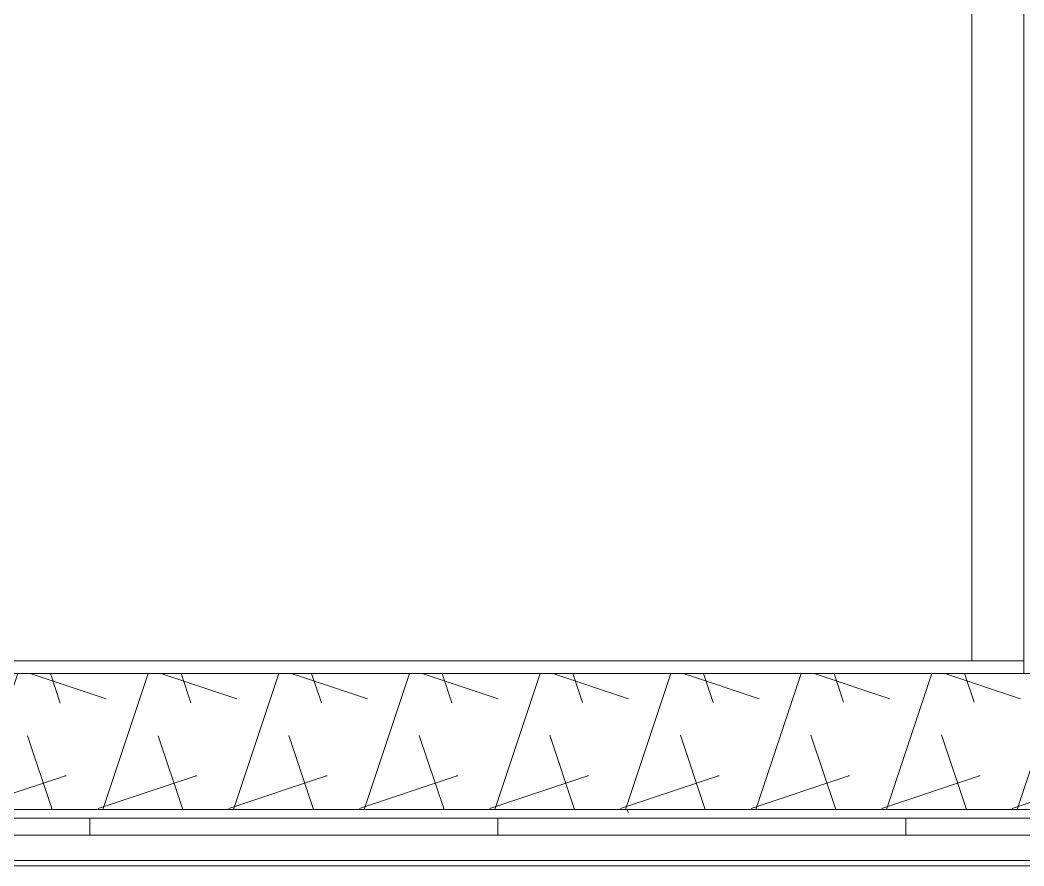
# Model space of a CAD drawing. Header units: inches. Extents: x 25369 to 33161, y -23509 to -20274.
# Drawn here: x 31173 to 31232.1, y -22798.6 to -22748.9 of the extents above; entities that cross this region are included whole.
import ezdxf

# ---------------------------------------------------------------- set-up
doc = ezdxf.new("R2010")
doc.units = ezdxf.units.IN
doc.header["$MEASUREMENT"] = 0
doc.linetypes.add('Grid Line 1_2_', pattern=[0.875, 0.5, -0.125, 0.125, -0.125])
for name, color, linetype, lineweight in [('A-AREA', 32, 'Continuous', 9), ('A-WALL', 113, 'Continuous', 9), ('A-WALL-PATT', 111, 'Continuous', 25), ('I-WALL', 2, 'Continuous', 9), ('S-GRID', 1, 'Continuous', 9)]:
    doc.layers.add(name, color=color, linetype=linetype, lineweight=lineweight)

msp = doc.modelspace()

# ---------------------------------------------------------------- hatches: boundary and pattern name
at = {"layer": 'A-WALL-PATT', "lineweight": 9}
h = msp.add_hatch(dxfattribs=at)
h.set_pattern_fill('FP_18', color=8, style=0, pattern_type=2)
h.set_pattern_definition([(161.57, (5930.086, 0.96), (-7.6802237, -0.0009796), [0, -54.643, 6.067, 0]), (18.43, (5928.166, 0.96), (-7.6802237, 0.0009796), [0, -54.643, 6.067, 0]), (108.43, (5930.086, 0.96), (3.8382953, -19.20136532), [18.211, -42.499]), (71.57, (5928.166, 0.96), (3.8382953, 19.20136532), [18.211, -42.499])])
h.paths.add_polyline_path([(31257.864, -22795.303), (31265.121, -22795.303), (31265.121, -22787.303), (31042.392, -22787.303), (31042.392, -22795.303), (31240.318, -22795.303)], flags=0)
h = msp.add_hatch(dxfattribs=at)
h.set_pattern_fill('FP_20', color=8, style=0, pattern_type=2)
h.set_pattern_definition([(0, (5929.126, 0), (30.72, 7.68), [2.534, -20.506, 2.534, -20.506, -122.88]), (0, (5929.126, 0), (30.72, 7.68), [-46.08, 2.534, -43.546, 2.534, -20.506, -53.76]), (0, (5929.126, 0), (30.72, 7.68), [-115.2, 2.534, -12.826, 2.534, -35.866]), (120, (5940.646, 3.84), (-22.0110751, 22.7643004), [2.534, -20.506, 2.534, -20.506, -122.88]), (120, (5940.646, 3.84), (-22.0110751, 22.7643004), [-46.08, 2.534, -43.546, 2.534, -20.506, -53.76]), (120, (5940.646, 3.84), (-22.0110751, 22.7643004), [-115.2, 2.534, -12.826, 2.534, -35.866]), (240, (5944.486, 19.2), (-8.7089249, -30.4443004), [2.534, -20.506, 2.534, -20.506, -122.88]), (240, (5944.486, 19.2), (-8.7089249, -30.4443004), [-46.08, 2.534, -43.546, 2.534, -20.506, -53.76]), (240, (5944.486, 19.2), (-8.7089249, -30.4443004), [-115.2, 2.534, -12.826, 2.534, -35.866])])
h.paths.add_polyline_path([(31257.864, -22795.803), (31265.121, -22795.803), (31265.121, -22795.303), (31042.392, -22795.303), (31042.392, -22795.803), (31240.318, -22795.803)], flags=0)
h = msp.add_hatch(dxfattribs=at)
h.set_pattern_fill('FP_21', color=8, style=0, pattern_type=2)
h.set_pattern_definition([(0, (5929.126, 0), (0, 24), []), (90, (5929.126, 0), (-24, 1e-15), [])])
h.paths.add_polyline_path([(31042.392, -22796.803), (31265.121, -22796.803), (31265.121, -22795.803), (31042.392, -22795.803)], flags=0)

# ---------------------------------------------------------------- linework, layer by layer
at = {"layer": 'A-AREA', "color": 8}
msp.add_line((31229.017, -22561.803), (31229.017, -22786.553), dxfattribs=at)
at = {"layer": 'A-WALL', "color": 7, "lineweight": 13}
for p, q in [((31232.079, -22786.553), (31103.954, -22786.553)), ((31232.079, -22786.553), (31232.079, -22787.303)), ((31265.121, -22787.303), (31045.517, -22787.303)), ((31265.121, -22795.303), (31042.392, -22795.303)), ((31265.121, -22795.803), (31042.392, -22795.803)), ((31265.871, -22796.803), (31041.642, -22796.803)), ((31265.871, -22798.303), (31041.642, -22798.303)), ((31041.642, -22798.615), (31265.871, -22798.615))]:
    msp.add_line(p, q, dxfattribs=at)
at = {"layer": 'I-WALL', "color": 7, "lineweight": 13}
msp.add_line((31232.079, -22561.803), (31232.079, -22786.553), dxfattribs=at)
at = {"layer": 'S-GRID', "linetype": 'Grid Line 1_2_'}
for p, q in [((32356.468, -22787.303), (27400.486, -22787.303)), ((32648.191, -22787.303), (27719.333, -22787.303)), ((32260.468, -22795.303), (27496.486, -22795.303)), ((32552.191, -22795.303), (27844.645, -22795.303))]:
    msp.add_line(p, q, dxfattribs=at)

doc.saveas('drawing.dxf')
